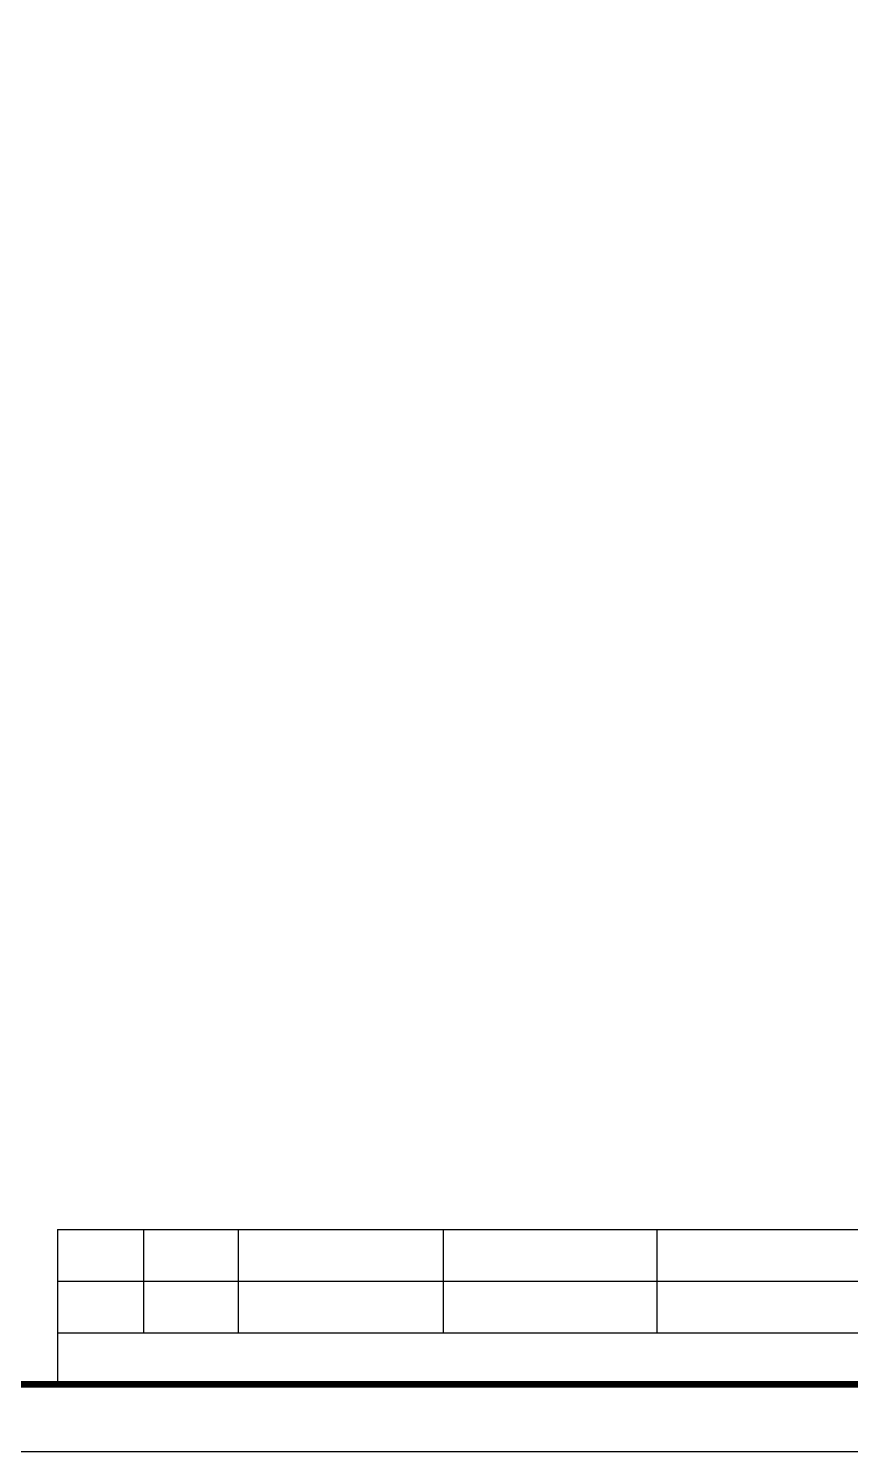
# Model space of a CAD drawing. Extents: x 1188826 to 1909461, y 608442 to 1651179.
# Drawn here: x 1359593 to 1371831, y 957902 to 979087 of the extents above; entities that cross this region are included whole.
import ezdxf

# ---------------------------------------------------------------- set-up
doc = ezdxf.new("R2010")
doc.units = 0
doc.header["$LTSCALE"] = 1000
doc.header["$MEASUREMENT"] = 0
doc.layers.add('A-TEX1-DRAW', color=33, linetype='Continuous')
doc.layers.add('图框', color=140, linetype='Continuous')

msp = doc.modelspace()

# ---------------------------------------------------------------- linework, layer by layer
at = {"layer": 'A-TEX1-DRAW', "color": 6, "lineweight": -3}
for p, q in [((1360027, 961206), (1360027, 958902)), ((1361307, 961206), (1361307, 959670)), ((1362715, 961206), (1362715, 959670)), ((1365769, 961206), (1365769, 959670)), ((1368947, 961206), (1368947, 959670))]:
    msp.add_line(p, q, dxfattribs=at)
for points in [[(1360027, 961206), (1360027, 961206), (1376075, 961206)], [(1360027, 960438), (1360027, 960438), (1376075, 960438)], [(1360027, 959670), (1360027, 959670), (1376075, 959670)], [(1360027, 958902), (1360027, 958902), (1376075, 958902)]]:
    msp.add_lwpolyline(points, dxfattribs=at)
at = {"layer": '图框'}
msp.add_lwpolyline([(1278970, 957902), (1384070, 957902), (1384070, 1017302), (1278970, 1017302)], close=True, dxfattribs=at)
at = {"layer": '图框', "const_width": 100}
msp.add_lwpolyline([(1281470, 958902), (1383070, 958902), (1383070, 1016302), (1281470, 1016302)], close=True, dxfattribs=at)

doc.saveas('drawing.dxf')
